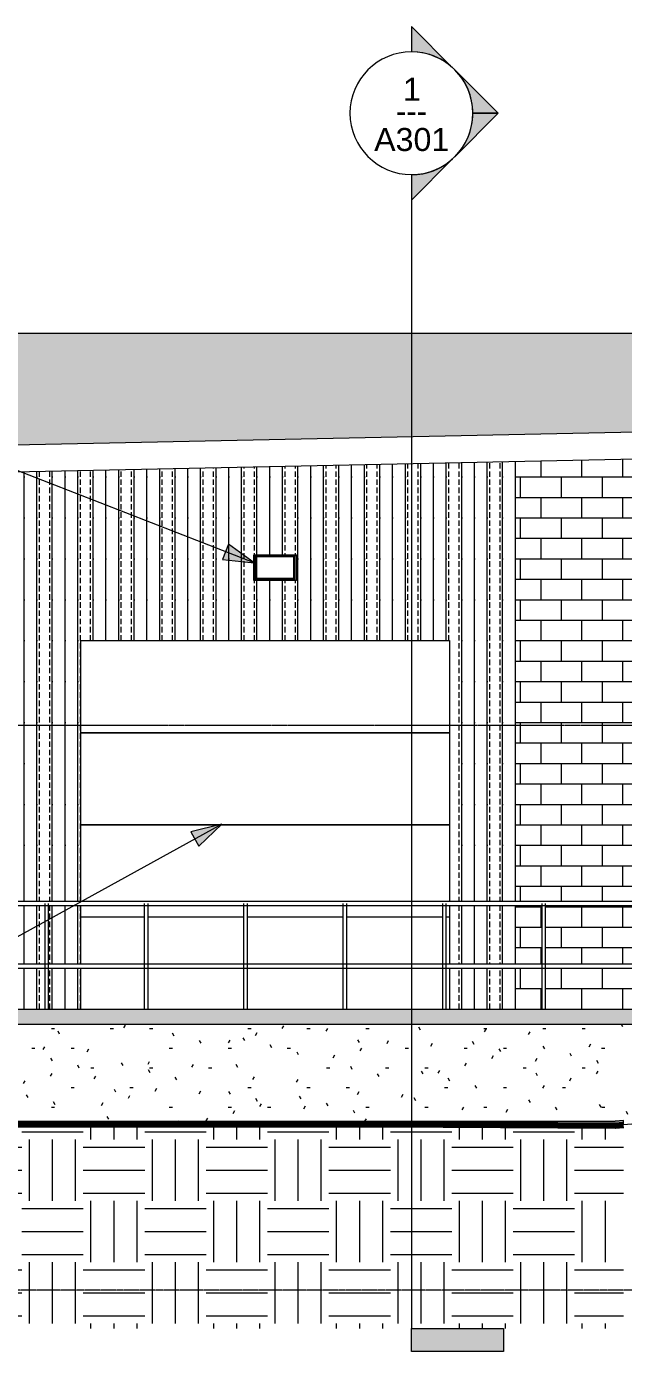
# Model space of a CAD drawing. Header units: inches. Extents: x -4221 to 4009, y -195 to 396.
# Drawn here: x -732 to -498, y -134 to 384 of the extents above; entities that cross this region are included whole.
import ezdxf

# ---------------------------------------------------------------- set-up
doc = ezdxf.new("R2010")
doc.units = ezdxf.units.IN
doc.header["$MEASUREMENT"] = 0
doc.linetypes.add('Aligning Line 1_8_', pattern=[0.25, 0.125, -0.125])
doc.linetypes.add('Grid Line 1_2_', pattern=[0.875, 0.5, -0.125, 0.125, -0.125])
for name, color, linetype, lineweight in [('A-DOOR', 31, 'Continuous', 13), ('A-FLOR-HRAL', 11, 'Continuous', 9), ('A-FLOR-LEVL', 51, 'Continuous', 9), ('A-ROOF', 132, 'Continuous', 13), ('A-WALL', 113, 'Continuous', 13), ('A-WALL-PATT', 111, 'Continuous', 20), ('C-BLDG-PADS', 91, 'Continuous', 9), ('C-TOPO', 7, 'Continuous', 9), ('E-LITE-EQPM', 33, 'Continuous', 9), ('G-ANNO-SYMB', 111, 'Aligning Line 1_8_', 9), ('G-ANNO-TEXT', 231, 'Continuous', 9), ('S-FNDN', 32, 'Continuous', 13)]:
    doc.layers.add(name, color=color, linetype=linetype, lineweight=lineweight)
doc.styles.add('Arial_1', font='arial.ttf', dxfattribs={"height": 9})
doc.styles.add('Century Gothic_1', font='ufonts.com_century-gothic.ttf', dxfattribs={"height": 9})
pattern_1 = [(90, (-529.575, 0), (-16, 1e-15), [16, 0, 0, 0]), (90, (-535.575, 0), (-16, 1e-15), [16, 0, 0, 0]), (90, (-534.575, 0), (-16, 1e-15), [2.143, -13.857]), (90, (-540.575, 0), (-16, 1e-15), [16, 0, 0, 0]), (90, (-534.575, 3.214), (-16, 1e-15), [2.143, -13.857]), (90, (-534.575, 6.429), (-16, 1e-15), [2.143, -13.857]), (90, (-534.575, 9.643), (-16, 1e-15), [2.143, -13.857]), (90, (-534.575, 12.857), (-16, 1e-15), [2.143, -13.857]), (90, (-530.575, 0), (-16, 1e-15), [2.143, -13.857]), (90, (-530.575, 3.214), (-16, 1e-15), [2.143, -13.857]), (90, (-530.575, 6.429), (-16, 1e-15), [2.143, -13.857]), (90, (-530.575, 9.643), (-16, 1e-15), [2.143, -13.857]), (90, (-530.575, 12.857), (-16, 1e-15), [2.143, -13.857])]

# ---------------------------------------------------------------- blocks, each defined once
blk = doc.blocks.new('Door-Sectional_DesignersChoice_Amarr - 16_x8_-1344022-BUILDING ELEVATION - WEST')
at = {"layer": 'A-DOOR'}
for p, q in [((-11537.52, 143.94), (-11681.52, 143.94)), ((-11681.52, 108), (-11537.52, 108)), ((-11537.52, 107.94), (-11681.52, 107.94)), ((-11681.52, 72), (-11537.52, 72)), ((-11537.52, 71.94), (-11681.52, 71.94)), ((-11681.52, 36), (-11656.81, 36)), ((-11656.81, 35.94), (-11681.52, 35.94)), ((-11655.31, 36), (-11617.98, 36)), ((-11617.98, 35.94), (-11655.31, 35.94)), ((-11616.48, 36), (-11579.14, 36)), ((-11579.14, 35.94), (-11616.48, 35.94)), ((-11577.65, 36), (-11540.31, 36)), ((-11540.31, 35.94), (-11577.65, 35.94)), ((-11538.81, 36), (-11537.52, 36)), ((-11537.52, 35.94), (-11538.81, 35.94))]:
    blk.add_line(p, q, dxfattribs=at)
blk = doc.blocks.new('Railing - Lapeyre - 1 1_2_ Post-1355937-BUILDING ELEVATION - WEST')
at = {"layer": 'A-FLOR-HRAL'}
for p, q in [((-11501.48, 41.25), (-11501.48, 0)), ((-11499.98, 0), (-11499.98, 41.25))]:
    blk.add_line(p, q, dxfattribs=at)
blk = doc.blocks.new('Railing - Lapeyre - 1 1_2_ Post-V12-BUILDING ELEVATION - WEST')
at = {"layer": 'A-FLOR-HRAL'}
for p, q in [((-11813.9, 41.25), (-11813.9, 0)), ((-11812.4, 17.5), (-11812.4, 40.5)), ((-11812.4, 0), (-11812.4, 16))]:
    blk.add_line(p, q, dxfattribs=at)
blk = doc.blocks.new('Railing - Lapeyre - 1 1_2_ Post-V13-BUILDING ELEVATION - WEST')
at = {"layer": 'A-FLOR-HRAL'}
for p, q in [((-11462.65, 41.25), (-11462.65, 0)), ((-11461.9, 41.25), (-11461.15, 41.25)), ((-11461.15, 0), (-11461.15, 41.25))]:
    blk.add_line(p, q, dxfattribs=at)
blk = doc.blocks.new('Railing - Railing-1339868-BUILDING ELEVATION - WEST')
at = {"layer": 'A-FLOR-HRAL'}
for p, q in [((-11461.9, 42), (-11813.15, 42)), ((-11461.9, 42), (-11461.9, 41.25)), ((-11813.15, 40.5), (-11461.9, 40.5)), ((-11461.9, 17.5), (-11813.15, 17.5)), ((-11813.15, 16), (-11461.9, 16))]:
    blk.add_line(p, q, dxfattribs=at)
for points, knots in [([(-11813.9, 41.25), (-11813.9, 41.32), (-11813.88, 41.41), (-11813.84, 41.54), (-11813.8, 41.63), (-11813.75, 41.69), (-11813.71, 41.74), (-11813.66, 41.79), (-11813.6, 41.85), (-11813.54, 41.89), (-11813.48, 41.92), (-11813.43, 41.94), (-11813.39, 41.96), (-11813.34, 41.97), (-11813.29, 41.99), (-11813.24, 41.99), (-11813.19, 42), (-11813.16, 42), (-11813.15, 42)], [0, 0, 0, 0, 0.0833333, 0.125, 0.1666667, 0.2083333, 0.2291667, 0.25, 0.2916667, 0.3333333, 0.3541667, 0.375, 0.3958333, 0.4166667, 0.4375, 0.4583333, 0.4791667, 0.5, 0.5, 0.5, 0.5]), ([(-11813.15, 40.5), (-11813.16, 40.5), (-11813.19, 40.5), (-11813.24, 40.51), (-11813.29, 40.51), (-11813.34, 40.53), (-11813.39, 40.54), (-11813.43, 40.56), (-11813.48, 40.58), (-11813.52, 40.6), (-11813.56, 40.63), (-11813.62, 40.66), (-11813.66, 40.71), (-11813.71, 40.76), (-11813.75, 40.81), (-11813.8, 40.87), (-11813.84, 40.96), (-11813.88, 41.09), (-11813.9, 41.18), (-11813.9, 41.25)], [0.5, 0.5, 0.5, 0.5, 0.5208333, 0.5416667, 0.5625, 0.5833333, 0.6041667, 0.625, 0.6458333, 0.6666667, 0.6875, 0.7083333, 0.75, 0.7708333, 0.7916667, 0.8333333, 0.875, 0.9166667, 1, 1, 1, 1]), ([(-11813.9, 16.75), (-11813.9, 16.82), (-11813.88, 16.91), (-11813.84, 17.04), (-11813.8, 17.13), (-11813.75, 17.19), (-11813.71, 17.24), (-11813.66, 17.29), (-11813.6, 17.35), (-11813.54, 17.39), (-11813.48, 17.42), (-11813.43, 17.44), (-11813.39, 17.46), (-11813.34, 17.47), (-11813.29, 17.49), (-11813.24, 17.49), (-11813.19, 17.5), (-11813.16, 17.5), (-11813.15, 17.5)], [0, 0, 0, 0, 0.0833333, 0.125, 0.1666667, 0.2083333, 0.2291667, 0.25, 0.2916667, 0.3333333, 0.3541667, 0.375, 0.3958333, 0.4166667, 0.4375, 0.4583333, 0.4791667, 0.5, 0.5, 0.5, 0.5]), ([(-11813.15, 16), (-11813.16, 16), (-11813.19, 16), (-11813.24, 16.01), (-11813.29, 16.01), (-11813.34, 16.03), (-11813.39, 16.04), (-11813.43, 16.06), (-11813.48, 16.08), (-11813.52, 16.1), (-11813.56, 16.13), (-11813.62, 16.16), (-11813.66, 16.21), (-11813.71, 16.26), (-11813.75, 16.31), (-11813.8, 16.37), (-11813.84, 16.46), (-11813.88, 16.59), (-11813.9, 16.68), (-11813.9, 16.75)], [0.5, 0.5, 0.5, 0.5, 0.5208333, 0.5416667, 0.5625, 0.5833333, 0.6041667, 0.625, 0.6458333, 0.6666667, 0.6875, 0.7083333, 0.75, 0.7708333, 0.7916667, 0.8333333, 0.875, 0.9166667, 1, 1, 1, 1])]:
    blk.add_open_spline(points, degree=3, knots=knots, dxfattribs=at)
for name, p in [('Railing - Lapeyre - 1 1_2_ Post-V12-BUILDING ELEVATION - WEST', (0, 0)), ('Railing - Lapeyre - 1 1_2_ Post-1355937-BUILDING ELEVATION - WEST', (-271.83, 0)), ('Railing - Lapeyre - 1 1_2_ Post-1355937-BUILDING ELEVATION - WEST', (-233, 0)), ('Railing - Lapeyre - 1 1_2_ Post-1355937-BUILDING ELEVATION - WEST', (-194.17, 0)), ('Railing - Lapeyre - 1 1_2_ Post-1355937-BUILDING ELEVATION - WEST', (-155.33, 0)), ('Railing - Lapeyre - 1 1_2_ Post-1355937-BUILDING ELEVATION - WEST', (-116.5, 0)), ('Railing - Lapeyre - 1 1_2_ Post-1355937-BUILDING ELEVATION - WEST', (-77.67, 0)), ('Railing - Lapeyre - 1 1_2_ Post-1355937-BUILDING ELEVATION - WEST', (-38.83, 0)), ('Railing - Lapeyre - 1 1_2_ Post-1355937-BUILDING ELEVATION - WEST', (0, 0)), ('Railing - Lapeyre - 1 1_2_ Post-V13-BUILDING ELEVATION - WEST', (0, 0))]:
    blk.add_blockref(name, p)
blk = doc.blocks.new('Pathway_Cooper_Streetworks_WKP_Pak_Glass - Pathway_Cooper_Streetworks_WKP_Pak_Glass-V20-BUILDING ELEVATION - WEST')
at = {"layer": 'E-LITE-EQPM'}
for p, q in [((-11614.02, 177.56), (-11597.27, 177.56)), ((-11614.02, 177.24), (-11614.02, 177.56)), ((-11614.02, 177.24), (-11597.27, 177.24)), ((-11614.02, 167.52), (-11614.02, 177.24)), ((-11613.52, 176.87), (-11613.52, 167.9)), ((-11613.52, 176.87), (-11597.77, 176.87)), ((-11613.32, 176.87), (-11613.32, 168.21)), ((-11613.02, 168.44), (-11613.02, 176.83)), ((-11612.89, 176.83), (-11613.02, 176.83)), ((-11613.02, 168.44), (-11613.02, 176.83)), ((-11598.27, 176.83), (-11613.02, 176.83)), ((-11612.89, 176.83), (-11612.89, 168.44)), ((-11598.4, 168.44), (-11598.4, 176.83)), ((-11598.27, 176.83), (-11598.4, 176.83)), ((-11598.27, 176.83), (-11598.27, 168.44)), ((-11598.27, 176.83), (-11598.27, 168.44)), ((-11597.97, 168.21), (-11597.97, 176.87)), ((-11597.77, 167.9), (-11597.77, 176.87)), ((-11597.27, 177.56), (-11597.27, 177.24)), ((-11597.27, 177.24), (-11597.27, 167.52)), ((-11597.27, 167.52), (-11614.02, 167.52)), ((-11613.52, 167.9), (-11613.32, 168.21)), ((-11613.52, 167.9), (-11597.77, 167.9)), ((-11613.32, 168.44), (-11613.02, 168.44)), ((-11597.97, 168.34), (-11613.32, 168.34)), ((-11597.97, 168.34), (-11613.32, 168.34)), ((-11597.97, 168.28), (-11613.32, 168.28)), ((-11613.32, 168.21), (-11597.97, 168.21)), ((-11613.02, 168.44), (-11612.89, 168.44)), ((-11613.02, 168.44), (-11598.27, 168.44)), ((-11598.4, 168.44), (-11598.27, 168.44)), ((-11598.27, 168.44), (-11597.97, 168.44)), ((-11597.77, 167.9), (-11597.97, 168.21))]:
    blk.add_line(p, q, dxfattribs=at)
blk = doc.blocks.new('Section - 3_32_ x 3_8_-54337-BUILDING ELEVATION - WEST')
at = {"layer": 'G-ANNO-SYMB', "linetype": 'Continuous'}
blk.add_hatch(color=256, dxfattribs=at).paths.add_polyline_path([(-11516.4, -124.86), (-11552.4, -124.86), (-11552.4, -133.86), (-11516.4, -133.86)], flags=0)
for p, q in [((-11552.4, -133.86), (-11552.4, -124.86)), ((-11552.4, -124.86), (-11516.4, -124.86)), ((-11516.4, -124.86), (-11516.4, -133.86)), ((-11516.4, -133.86), (-11552.4, -133.86))]:
    blk.add_line(p, q, dxfattribs=at)
blk = doc.blocks.new('Section - Section Head - Filled-22785-BUILDING ELEVATION - WEST')
at = {"layer": 'G-ANNO-SYMB', "linetype": 'Continuous'}
h = blk.add_hatch(color=256, dxfattribs=at)
edge = h.paths.add_edge_path(flags=0)
edge.add_arc((-11552.4, 350.12), 24.03, 47.9216, 90)
edge.add_line((-11552.4, 374.15), (-11552.4, 384.06))
edge.add_line((-11552.4, 384.06), (-11536.29, 367.95))
h = blk.add_hatch(color=256, dxfattribs=at)
edge = h.paths.add_edge_path(flags=0)
edge.add_line((-11535.42, 367.09), (-11518.45, 350.12))
edge.add_line((-11518.45, 350.12), (-11528.4, 350.12))
edge.add_arc((-11552.4, 350.12), 24, 360, 405)
h = blk.add_hatch(color=256, dxfattribs=at)
edge = h.paths.add_edge_path(flags=0)
edge.add_arc((-11552.4, 350.12), 24, 315, 360)
edge.add_line((-11528.4, 350.12), (-11518.45, 350.12))
edge.add_line((-11518.45, 350.12), (-11535.42, 333.14))
h = blk.add_hatch(color=256, dxfattribs=at)
edge = h.paths.add_edge_path(flags=0)
edge.add_line((-11536.29, 332.28), (-11552.4, 316.17))
edge.add_line((-11552.4, 316.17), (-11552.4, 326.08))
edge.add_arc((-11552.4, 350.12), 24.03, 270, 312.0784)
for p, q in [((-11536.29, 367.95), (-11552.4, 384.06)), ((-11552.4, 384.06), (-11552.4, 374.15)), ((-11518.45, 350.12), (-11535.42, 367.09)), ((-11535.42, 333.14), (-11518.45, 350.12)), ((-11528.4, 350.12), (-11518.45, 350.12)), ((-11518.45, 350.12), (-11528.4, 350.12)), ((-11552.4, 316.17), (-11536.29, 332.28)), ((-11552.4, 326.08), (-11552.4, 316.17))]:
    blk.add_line(p, q, dxfattribs=at)
for centre, radius, start, end in [((-11552.4, 350.15), 24, 90, 270), ((-11552.4, 350.15), 24, 270, 90), ((-11552.4, 350.12), 24.03, 47.9216, 90), ((-11552.4, 350.12), 24, 360, 45), ((-11552.4, 350.12), 24, 315, 360), ((-11552.4, 350.12), 24.03, 270, 312.0784)]:
    blk.add_arc(centre, radius, start, end, dxfattribs=at)

msp = doc.modelspace()

# ---------------------------------------------------------------- hatches: boundary and pattern name
at = {"layer": 'A-WALL-PATT', "lineweight": 9}
h = msp.add_hatch(dxfattribs=at)
h.set_pattern_fill('FP_16', style=0, pattern_type=2)
h.set_pattern_definition([(0, (-802.9595, 0), (0, 8), []), (90, (-802.9595, 0), (-8, 8), [8, -8])])
h.paths.add_polyline_path([(155.79, -7.01), (155.79, -7), (134.3, -7.01)], flags=0)
h.paths.add_polyline_path([(-799.46, 0), (-799.46, 16), (-800.63, 16), (-800.63, 0), (-800.36, 0)], flags=0)
h.paths.add_polyline_path([(-802.96, 0), (-802.13, 0), (-802.13, 16), (-802.96, 16), (-802.96, 1.95)], flags=0)
h.paths.add_polyline_path([(-800.36, 17.5), (-799.46, 17.5), (-799.46, 40.5), (-800.63, 40.5), (-800.63, 17.5)], flags=0)
h.paths.add_polyline_path([(-802.96, 17.5), (-802.13, 17.5), (-802.13, 40.5), (-802.96, 40.5), (-802.96, 23.1)], flags=0)
h.paths.add_polyline_path([(-802.96, 42), (-799.46, 42), (-799.46, 168.34), (-802.96, 168.34), (-802.96, 102), (-800.96, 102), (-800.96, 90), (-802.96, 90), (-802.96, 44.24)], flags=0)
h.paths.add_polyline_path([(328.19, 124), (328.19, 264), (-98.96, 264), (-98.96, 242.59), (-97.96, 242.57), (-97.96, 241.46), (-98.96, 241.46), (-98.96, 240.03), (-97.96, 240.02), (-97.96, 239.67), (-98.96, 239.67), (-98.96, 237.63), (-96.96, 237.63), (-96.96, 233.77), (188.17, 239.71), (188.17, 177.29), (188.41, 177.56), (188.77, 177.24), (188.44, 176.85), (188.48, 176.83), (188.44, 168.44), (188.17, 168.44), (188.17, 124), (290.07, 124)], flags=0)
h.paths.add_polyline_path([(-802.96, 177.46), (-799.46, 177.46), (-799.46, 219.14), (-450.28, 226.41), (-450.28, 230.96), (-448.28, 230.96), (-448.28, 260.37), (-445.29, 260.37), (-445.29, 260.73), (-409.48, 260.73), (-409.48, 260.37), (-406.5, 260.37), (-406.5, 235.91), (-405.5, 235.89), (-405.5, 234.78), (-406.5, 234.78), (-406.5, 233.36), (-405.5, 233.34), (-405.5, 232.99), (-406.5, 232.99), (-406.5, 230.96), (-404.5, 230.96), (-404.5, 227.37), (-296.5, 229.62), (-296.5, 233.92), (-294.5, 233.92), (-294.5, 263.33), (-291.51, 263.33), (-291.51, 263.69), (-255.7, 263.69), (-255.7, 263.33), (-252.71, 263.33), (-252.71, 238.87), (-251.71, 238.85), (-251.71, 237.75), (-252.71, 237.75), (-252.71, 236.32), (-251.71, 236.3), (-251.71, 235.96), (-252.71, 235.96), (-252.71, 233.92), (-250.71, 233.92), (-250.71, 230.57), (-131.92, 233.04), (-142.74, 233.04), (-142.74, 237.63), (-140.74, 237.63), (-140.74, 264), (-802.96, 264), (-802.96, 208.56)], flags=0)
h = msp.add_hatch(dxfattribs=at)
h.set_pattern_fill('FP_15', color=256, style=0, pattern_type=2)
h.set_pattern_definition(pattern_1)
h.paths.add_polyline_path([(-540.58, 0), (-540.58, 16), (-566.33, 16), (-566.33, 0), (-540.73, 0)], flags=0)
h.paths.add_polyline_path([(-788.58, 0), (-774.02, 0), (-774.02, 16), (-788.58, 16)], flags=0)
h.paths.add_polyline_path([(-729.21, 0), (-729.21, 16), (-734.02, 16), (-734.02, 0)], flags=0)
h.paths.add_polyline_path([(-540.73, 17.5), (-540.58, 17.5), (-540.58, 40.5), (-566.33, 40.5), (-566.33, 17.5), (-543.71, 17.5)], flags=0)
h.paths.add_polyline_path([(-729.21, 17.5), (-729.21, 40.5), (-734.02, 40.5), (-734.02, 17.5), (-730.21, 17.5)], flags=0)
h.paths.add_polyline_path([(-788.58, 17.5), (-774.02, 17.5), (-774.02, 40.5), (-788.58, 40.5), (-788.58, 30.14)], flags=0)
h.paths.add_polyline_path([(-540.73, 42), (-540.58, 42), (-540.58, 214.03), (-788.58, 208.86), (-788.58, 42), (-774.02, 42), (-774.02, 84), (-734.02, 84), (-734.02, 42), (-729.21, 42), (-729.21, 96), (-710.33, 96), (-710.33, 144), (-566.33, 144), (-566.33, 42), (-548.09, 42)], flags=0)
h.paths.add_polyline_path([(-627.08, 167.52), (-642.83, 167.52), (-642.83, 177.56), (-626.08, 177.56), (-626.08, 167.52), (-626.68, 167.52)], flags=0)
h = msp.add_hatch(dxfattribs=at)
h.set_pattern_fill('FP_10', color=256, style=0, pattern_type=2)
h.set_pattern_definition([(0, (-306.5755, 0), (0, 8), []), (90, (-306.5755, 0), (-8, 8), [8, -8])])
h.paths.add_polyline_path([(-487.58, 0), (-487.58, 215.13), (-540.58, 214.03), (-540.58, 42), (-490.71, 41.97), (-490.71, 41.25), (-489.96, 41.25), (-489.96, 0), (-488.81, 0)], flags=0)
h.paths.add_polyline_path([(-514.77, 0), (-491.46, 0), (-491.46, 16), (-528.79, 16), (-528.79, 0)], flags=0)
h.paths.add_polyline_path([(-540.58, 0), (-530.29, 0), (-530.29, 16), (-540.58, 16)], flags=0)
h.paths.add_polyline_path([(-523.49, 17.5), (-491.46, 17.5), (-491.46, 40.5), (-528.79, 40.5), (-528.79, 17.5), (-527.75, 17.5)], flags=0)
h.paths.add_polyline_path([(-530.29, 17.5), (-530.29, 40.5), (-540.58, 40.5), (-540.58, 17.5), (-534.24, 17.5)], flags=0)
h = msp.add_hatch(dxfattribs=at)
h.set_pattern_fill('FP_15', color=256, style=0, pattern_type=2)
h.set_pattern_definition(pattern_1)
h.paths.add_polyline_path([(-710.33, 0), (-710.33, 16), (-722.96, 16), (-722.96, 0)], flags=0)
h.paths.add_polyline_path([(-729.21, 0), (-724.46, 0), (-724.46, 16), (-729.21, 16)], flags=0)
h.paths.add_polyline_path([(-722.96, 17.5), (-710.33, 17.5), (-710.33, 40.5), (-722.96, 40.5), (-722.96, 19.57)], flags=0)
h.paths.add_polyline_path([(-729.21, 17.5), (-724.46, 17.5), (-724.46, 40.5), (-729.21, 40.5), (-729.21, 23.1)], flags=0)
h.paths.add_polyline_path([(-729.21, 42), (-710.33, 42), (-710.33, 96), (-729.21, 96), (-729.21, 44.24)], flags=0)
h = msp.add_hatch(dxfattribs=at)
h.set_pattern_fill('FP_11', style=0, pattern_type=2)
h.set_pattern_definition([(0, (-445.4455, 0), (30.72, 7.68), [1.267, -21.773, 1.267, -21.773, -122.88]), (0, (-445.4455, 0), (30.72, 7.68), [-46.08, 1.267, -44.813, 1.267, -21.773, -53.76]), (0, (-445.4455, 0), (30.72, 7.68), [-115.2, 1.267, -14.093, 1.267, -37.133]), (120, (-433.9255, 3.84), (-22.01108, 22.7643), [1.267, -21.773, 1.267, -21.773, -122.88]), (120, (-433.9255, 3.84), (-22.01108, 22.7643), [-46.08, 1.267, -44.813, 1.267, -21.773, -53.76]), (120, (-433.9255, 3.84), (-22.01108, 22.7643), [-115.2, 1.267, -14.093, 1.267, -37.133]), (240, (-430.0855, 19.2), (-8.70892, -30.4443), [1.267, -21.773, 1.267, -21.773, -122.88]), (240, (-430.0855, 19.2), (-8.70892, -30.4443), [-46.08, 1.267, -44.813, 1.267, -21.773, -53.76]), (240, (-430.0855, 19.2), (-8.70892, -30.4443), [-115.2, 1.267, -14.093, 1.267, -37.133])])
h.paths.add_polyline_path([(-845.21, -44.16), (-793.34, -43.84), (-501.54, -43.84), (-485.33, -42.49), (-485.33, -28), (-487.58, -28), (-487.58, -6), (-845.21, -6), (-845.21, -41.52), (-794.64, -41.52), (-794.64, -42), (-845.21, -42), (-845.21, -43.84)], flags=0)
at = {"layer": 'C-BLDG-PADS'}
msp.add_hatch(color=255, dxfattribs=at).paths.add_polyline_path([(-696.51, -6), (-487.58, -6), (-487.58, 0), (-844.71, 0), (-844.71, -6), (-748.44, -6)], flags=0)
at = {"layer": 'C-TOPO'}
h = msp.add_hatch(dxfattribs=at)
h.set_pattern_fill('FP_19', color=256, style=0, pattern_type=2)
h.set_pattern_definition([(0, (-445.445, 0), (24, 24), [24, -24]), (0, (-445.445, 9), (24, 24), [24, -24]), (0, (-445.445, 18), (24, 24), [24, -24]), (90, (-442.445, 21), (-24, 24), [24, -24]), (90, (-433.445, 21), (-24, 24), [24, -24]), (90, (-424.445, 21), (-24, 24), [24, -24])])
h.paths.add_polyline_path([(-872.54, -124.92), (-498.33, -124.92), (-498.33, -45.22), (-501.61, -45.48), (-591.25, -45.06), (-956.14, -45.2), (-956.14, -124.92)], flags=0)
at = {"layer": 'G-ANNO-TEXT'}
for points in [[(-642.69, 174.35), (-652.71, 181.7), (-655.04, 175.71)], [(-655.31, 72.24), (-667.37, 69.26), (-664.27, 63.63)]]:
    msp.add_hatch(color=256, dxfattribs=at).paths.add_polyline_path(points, flags=0)

# ---------------------------------------------------------------- linework, layer by layer
at = {"layer": 'A-FLOR-LEVL', "linetype": 'Grid Line 1_2_'}
for p, q in [((-1005.82, 111), (802.2, 111)), ((-1052.86, 0), (802.2, 0))]:
    msp.add_line(p, q, dxfattribs=at)
at = {"layer": 'A-ROOF'}
for p, q in [((188.17, 239.71), (-799.46, 219.14)), ((-799.46, 208.64), (188.17, 229.21))]:
    msp.add_line(p, q, dxfattribs=at)
at = {"layer": 'A-WALL'}
for p, q in [((-140.74, 264), (-802.96, 264)), ((-540.58, 42), (-540.58, 214.03)), ((-710.33, 144), (-566.33, 144)), ((-710.33, 42), (-710.33, 144)), ((-566.33, 144), (-566.33, 42)), ((-710.33, 17.5), (-710.33, 40.5)), ((-566.33, 40.5), (-566.33, 17.5)), ((-540.58, 17.5), (-540.58, 40.5)), ((-710.33, 0), (-710.33, 16)), ((-566.33, 16), (-566.33, 0)), ((-540.58, 0), (-540.58, 16))]:
    msp.add_line(p, q, dxfattribs=at)
at = {"layer": 'C-BLDG-PADS'}
msp.add_line((-956.14, 0), (-487.58, 0), dxfattribs=at)
at = {"layer": 'C-TOPO', "lineweight": 140}
for p, q in [((-956.14, -45.2), (-591.25, -45.06)), ((-591.25, -45.06), (-501.61, -45.48)), ((-501.61, -45.48), (-498.33, -45.22))]:
    msp.add_line(p, q, dxfattribs=at)
at = {"layer": 'C-TOPO'}
for p, q in [((-956.14, -45.2), (-591.25, -45.06)), ((-793.34, -43.84), (-501.54, -43.84)), ((-793.34, -43.84), (-501.54, -43.84)), ((-793.34, -43.84), (-498.34, -45.22)), ((-501.61, -45.48), (-591.25, -45.06)), ((-501.61, -45.48), (-498.34, -45.22)), ((-498.34, -43.57), (-501.54, -43.84)), ((-501.54, -43.84), (-498.34, -43.57)), ((-498.34, -45.22), (-498.34, -43.57)), ((-498.34, -45.22), (-498.34, -43.57)), ((-487.14, -44.32), (-498.34, -45.22))]:
    msp.add_line(p, q, dxfattribs=at)
at = {"layer": 'G-ANNO-SYMB', "linetype": 'Continuous'}
msp.add_line((-581.21, 326.12), (-581.21, -124.86), dxfattribs=at)
at = {"layer": 'G-ANNO-SYMB'}
msp.add_line((705.48, -109.86), (-956.14, -109.86), dxfattribs=at)
at = {"layer": 'G-ANNO-TEXT'}
for p, q in [((-642.69, 174.35), (-946.18, 292.59)), ((-652.71, 181.7), (-655.04, 175.71)), ((-642.69, 174.35), (-652.71, 181.7)), ((-655.04, 175.71), (-642.69, 174.35)), ((-655.31, 72.24), (-946.18, -88.06)), ((-655.31, 72.24), (-667.37, 69.26)), ((-667.37, 69.26), (-664.27, 63.63)), ((-664.27, 63.63), (-655.31, 72.24))]:
    msp.add_line(p, q, dxfattribs=at)
at = {"layer": 'S-FNDN'}
msp.add_line((-487.58, -6), (-845.21, -6), dxfattribs=at)

# ---------------------------------------------------------------- block references
at = {"layer": 'A-DOOR'}
msp.add_blockref('Door-Sectional_DesignersChoice_Amarr - 16_x8_-1344022-BUILDING ELEVATION - WEST', (10971.19, 0), dxfattribs=at)
at = {"layer": 'A-FLOR-HRAL'}
msp.add_blockref('Railing - Railing-1339868-BUILDING ELEVATION - WEST', (10971.19, 0), dxfattribs=at)
at = {"layer": 'E-LITE-EQPM'}
msp.add_blockref('Pathway_Cooper_Streetworks_WKP_Pak_Glass - Pathway_Cooper_Streetworks_WKP_Pak_Glass-V20-BUILDING ELEVATION - WEST', (10971.19, 0), dxfattribs=at)
at = {"layer": 'G-ANNO-SYMB', "linetype": 'Continuous'}
for name in ['Section - Section Head - Filled-22785-BUILDING ELEVATION - WEST', 'Section - 3_32_ x 3_8_-54337-BUILDING ELEVATION - WEST']:
    msp.add_blockref(name, (10971.19, 0), dxfattribs=at)

# ---------------------------------------------------------------- texts
at = {"layer": 'G-ANNO-SYMB', "linetype": 'Continuous', "char_height": 9, "attachment_point": 1}
for s, insert, width, style in [('1', (-584.53, 364.02), 8.484, 'Arial_1'), ('---', (-587.18, 355.52), 15.453, 'Century Gothic_1'), ('A301', (-595.77, 344.39), 35.754, 'Arial_1')]:
    msp.add_mtext(s, dxfattribs=dict(at, insert=insert, width=width, style=style))

doc.saveas('drawing.dxf')
